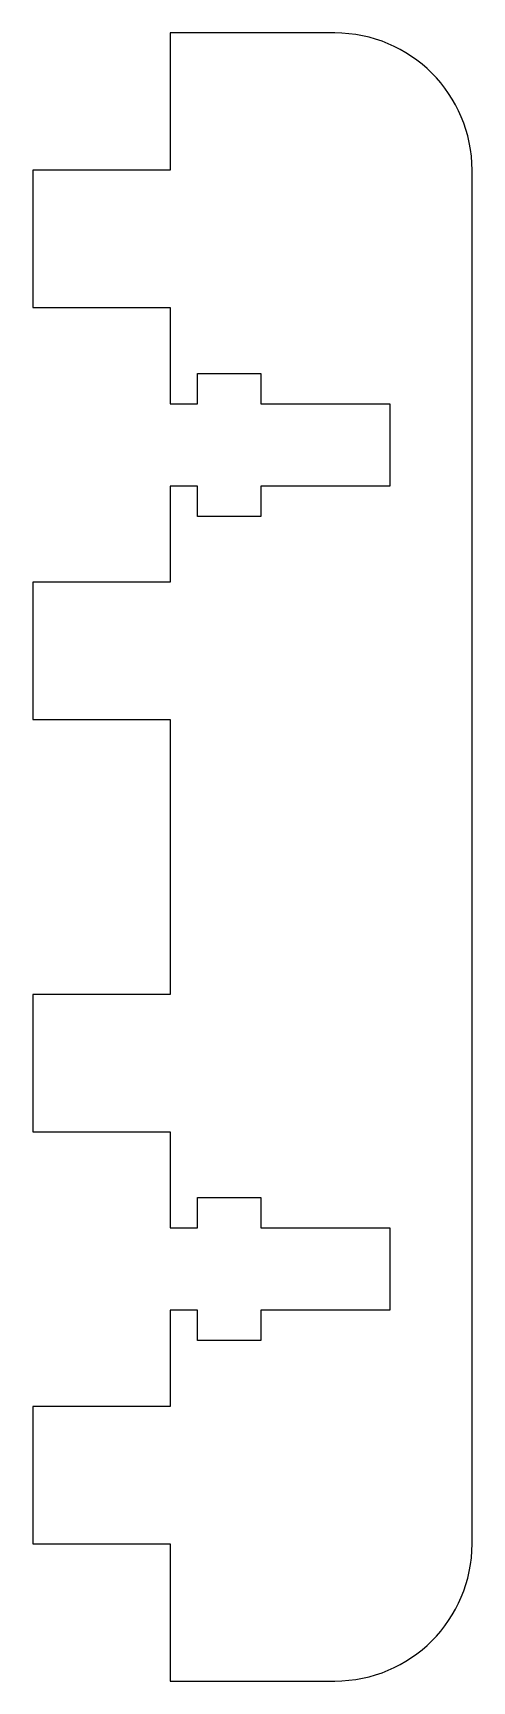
# Model space of a CAD drawing. Header units: millimetres. Extents: x -5 to 11, y 0 to 60.
import ezdxf

# ---------------------------------------------------------------- set-up
doc = ezdxf.new("R2010")
doc.units = ezdxf.units.MM

msp = doc.modelspace()

# ---------------------------------------------------------------- linework, layer by layer
at = {"color": 7, "linetype": 'Continuous', "lineweight": 25}
for p, q in [((6, 60), (0, 60)), ((0, 60), (0, 55)), ((0, 55), (-5, 55)), ((-5, 55), (-5, 50)), ((11, 5), (11, 55)), ((-5, 50), (0, 50)), ((0, 50), (0, 46.5)), ((1, 46.5), (1, 47.6)), ((1, 47.6), (3.3, 47.6)), ((3.3, 47.6), (3.3, 46.5)), ((0, 46.5), (1, 46.5)), ((3.3, 46.5), (8, 46.5)), ((8, 46.5), (8, 43.5)), ((1, 43.5), (0, 43.5)), ((0, 43.5), (0, 40)), ((1, 42.4), (1, 43.5)), ((8, 43.5), (3.3, 43.5)), ((3.3, 43.5), (3.3, 42.4)), ((3.3, 42.4), (1, 42.4)), ((0, 40), (-5, 40)), ((-5, 40), (-5, 35)), ((-5, 35), (0, 35)), ((0, 35), (0, 25)), ((0, 25), (-5, 25)), ((-5, 25), (-5, 20)), ((-5, 20), (0, 20)), ((0, 20), (0, 16.5)), ((1, 16.5), (1, 17.6)), ((1, 17.6), (3.3, 17.6)), ((3.3, 17.6), (3.3, 16.5)), ((0, 16.5), (1, 16.5)), ((3.3, 16.5), (8, 16.5)), ((8, 16.5), (8, 13.5)), ((1, 13.5), (0, 13.5)), ((0, 13.5), (0, 10)), ((1, 12.4), (1, 13.5)), ((8, 13.5), (3.3, 13.5)), ((3.3, 13.5), (3.3, 12.4)), ((3.3, 12.4), (1, 12.4)), ((0, 10), (-5, 10)), ((-5, 10), (-5, 5)), ((-5, 5), (0, 5)), ((0, 5), (0, 0)), ((0, 0), (6, 0))]:
    msp.add_line(p, q, dxfattribs=at)
for centre, start, end in [((6, 55), 0, 90), ((6, 5), 270, 0)]:
    msp.add_arc(centre, 5, start, end, dxfattribs=at)

doc.saveas('drawing.dxf')
